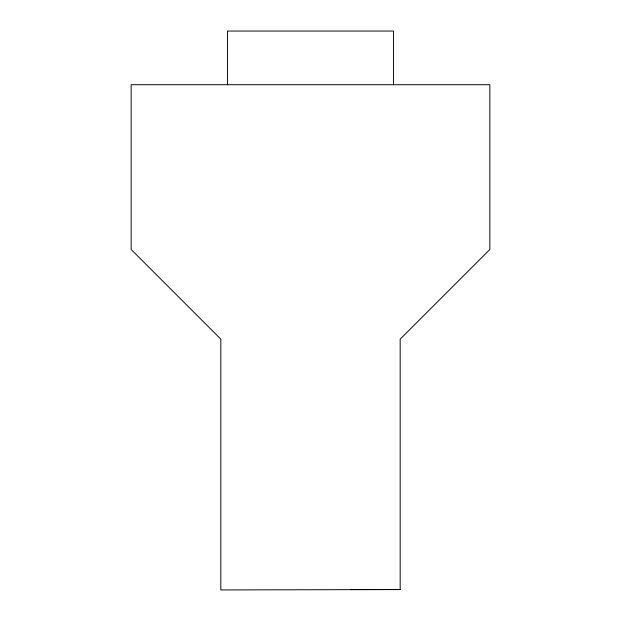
<?xml version="1.0" encoding="UTF-8"?>
<svg xmlns="http://www.w3.org/2000/svg" width="621" height="621" viewBox="0 0 621 621"><rect width="100%" height="100%" fill="white"/><g stroke="black" fill="none" stroke-linecap="round" stroke-linejoin="round"><path stroke-width="0.93" d="M400.172 589.523L220.828 589.95L220.828 339.159L131.147 249.487L131.147 84.712L489.853 84.712L489.853 249.487L400.172 339.159L400.172 589.585L350.733 589.585M393.45 84.852L393.45 31.05L227.55 31.05L227.55 84.852"/></g></svg>
